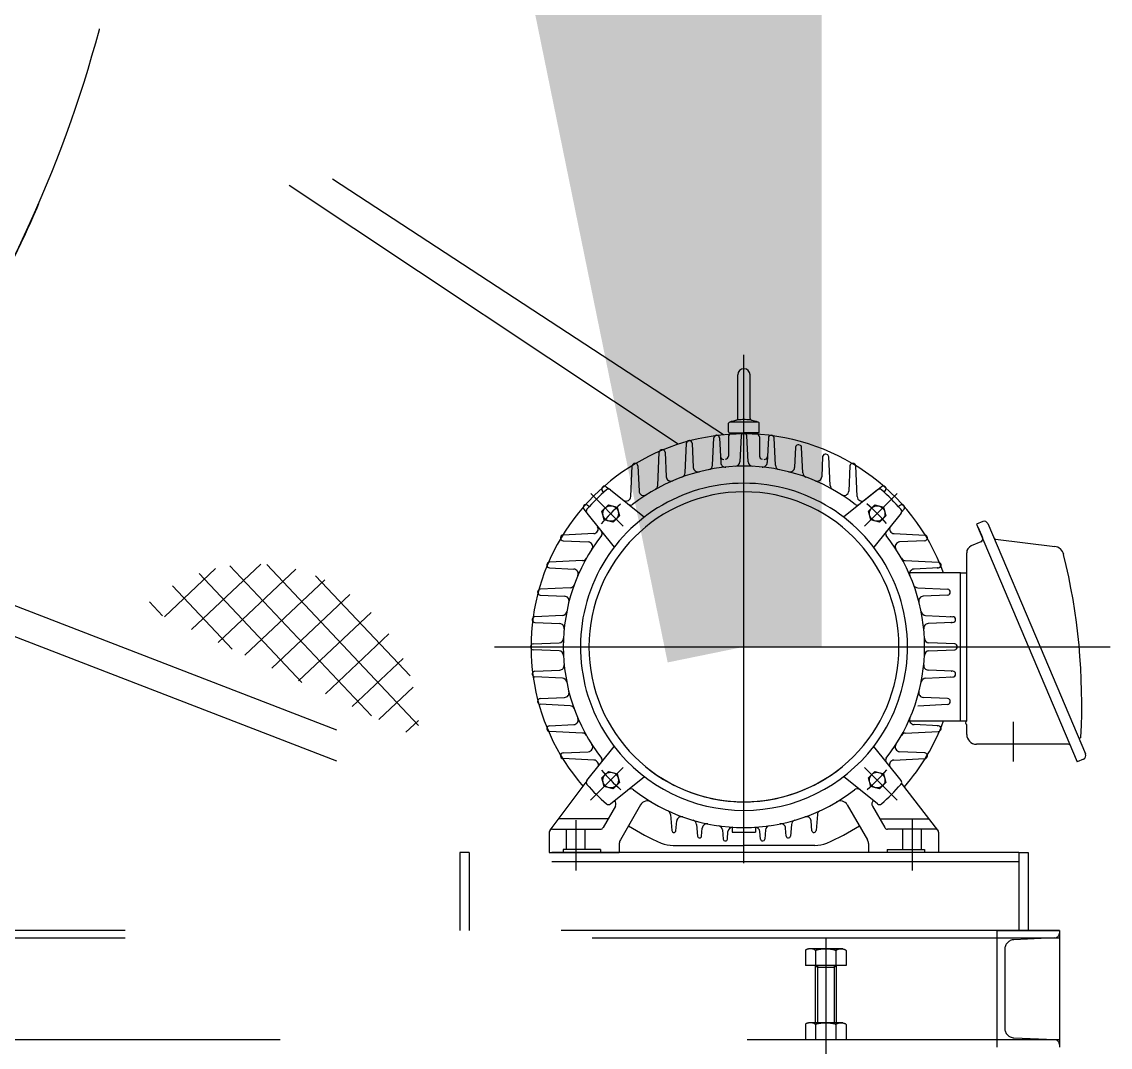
# Model space of a CAD drawing. Header units: millimetres. Extents: x 8533 to 164433, y 5768 to 115327.
# Drawn here: x 81555 to 82137, y 99732 to 100281 of the extents above; entities that cross this region are included whole.
import ezdxf

# ---------------------------------------------------------------- set-up
doc = ezdxf.new("R2010")
doc.units = ezdxf.units.MM
doc.header["$LTSCALE"] = 250
doc.linetypes.add('HIDDEN', pattern=[2, 1, -1])
doc.linetypes.add('HIDDENX2', pattern=[19.05, 12.7, -6.35])
for name, color, linetype in [('06_G-ENP_심볼', 3, 'Continuous'), ('CEN', 1, 'Continuous'), ('EF-1', 35, 'Continuous')]:
    doc.layers.add(name, color=color, linetype=linetype)
doc.layers.add('10_G-ENP_매립관', color=80, linetype='HIDDENX2', lineweight=30)

msp = doc.modelspace()

# ---------------------------------------------------------------- linework, layer by layer
at = {"layer": '06_G-ENP_심볼', "color": 7}
for p, q in [((81937.75, 100068.63, -0.36), (81937.75, 100091.97, -0.36)), ((81944.32, 100068.63, -0.36), (81944.32, 100091.97, -0.36)), ((81932.82, 100061.43, -0.36), (81932.82, 100066.15, -0.36)), ((81933.75, 100066.78, -0.36), (81948.32, 100066.78, -0.36)), ((81949.25, 100061.43, -0.36), (81949.25, 100066.15, -0.36)), ((81933.23, 100061.02, -0.36), (81941.04, 100061.02, -0.36)), ((81948.84, 100061.02, -0.36), (81941.04, 100061.02, -0.36)), ((81909.51, 100039.52, -0.36), (81910.27, 100055.49, -0.36)), ((81913.32, 100055.49, -0.36), (81913.94, 100042.44, -0.36)), ((81924.23, 100043.64, -0.36), (81924.93, 100058.34, -0.36)), ((81927.97, 100058.34, -0.36), (81928.61, 100045.04, -0.36)), ((81932.7, 100058.8, -0.36), (81932.7, 100048.51, -0.36)), ((81939.51, 100059.27, -0.36), (81938.85, 100045.43, -0.36)), ((81943.22, 100045.43, -0.36), (81942.56, 100059.27, -0.36)), ((81949.37, 100058.8, -0.36), (81949.37, 100048.51, -0.36)), ((81954.1, 100058.34, -0.36), (81953.47, 100045.04, -0.36)), ((81957.85, 100043.64, -0.36), (81957.15, 100058.34, -0.36)), ((81894.91, 100032.81, -0.36), (81895.75, 100050.56, -0.36)), ((81898.8, 100050.56, -0.36), (81899.42, 100037.5, -0.36)), ((81968.65, 100053.24, -0.36), (81968.13, 100042.44, -0.36)), ((81972.56, 100039.52, -0.36), (81971.91, 100053.12, -0.36)), ((81880.45, 100026.84, -0.36), (81881.23, 100043.24, -0.36)), ((81884.28, 100043.24, -0.36), (81884.92, 100029.8, -0.36)), ((81983.16, 100048.24, -0.36), (81982.65, 100037.5, -0.36)), ((81987.16, 100032.81, -0.36), (81986.44, 100048.12, -0.36)), ((81997.79, 100043.24, -0.36), (81997.15, 100029.8, -0.36)), ((82001.62, 100026.84, -0.36), (82000.84, 100043.24, -0.36)), ((81867.35, 100032.15, -0.36), (81869.03, 100030.81, -0.36)), ((82014.72, 100032.15, -0.36), (82005.67, 100024.99, -0.36)), ((81876.43, 100011.08, -0.36), (81859.07, 100028.43, -0.36)), ((81865.94, 100029.15, -0.36), (81865.24, 100030.18, -0.36)), ((81869.57, 100030.53, -0.36), (81887.77, 100015.92, -0.36)), ((82012.5, 100030.53, -0.36), (81994.3, 100015.92, -0.36)), ((82005.64, 100011.08, -0.36), (82023.07, 100028.51, -0.36)), ((82016.13, 100029.15, -0.36), (82016.83, 100030.18, -0.36)), ((81855.36, 100020.16, -0.36), (81856.69, 100018.47, -0.36)), ((81857.33, 100022.27, -0.36), (81858.36, 100021.56, -0.36)), ((81865.07, 100019.03, -0.36), (81868.48, 100022.44, -0.36)), ((81868.48, 100022.44, -0.36), (81873.12, 100021.19, -0.36)), ((81873.12, 100021.19, -0.36), (81874.37, 100016.54, -0.36)), ((82007.7, 100019.03, -0.36), (82011.11, 100022.44, -0.36)), ((82011.11, 100022.44, -0.36), (82015.75, 100021.19, -0.36)), ((82015.75, 100021.19, -0.36), (82017, 100016.54, -0.36)), ((82024.74, 100022.27, -0.36), (82023.72, 100021.56, -0.36)), ((82026.71, 100020.16, -0.36), (82025.38, 100018.47, -0.36)), ((81856.98, 100017.94, -0.36), (81871.59, 99999.73, -0.36)), ((81866.32, 100014.39, -0.36), (81865.07, 100019.03, -0.36)), ((81870.97, 100013.14, -0.36), (81866.32, 100014.39, -0.36)), ((81874.37, 100016.54, -0.36), (81870.97, 100013.14, -0.36)), ((82008.95, 100014.39, -0.36), (82007.7, 100019.03, -0.36)), ((82013.6, 100013.14, -0.36), (82008.95, 100014.39, -0.36)), ((82025.09, 100017.94, -0.36), (82010.48, 99999.73, -0.36)), ((82017, 100016.54, -0.36), (82013.6, 100013.14, -0.36)), ((82068.8, 100013.48, -0.36), (82065.5, 100012.08, -0.36)), ((82065.5, 100012.08, -0.36), (82119.44, 99885.02, -0.36)), ((82066.41, 100010.38, -0.36), (82068.74, 100004.89, -0.36)), ((82071.54, 100012.38, -0.36), (82099.51, 99946.47, -0.36)), ((81860.67, 100007.06, -0.36), (81844.27, 100006.27, -0.36)), ((81844.27, 100003.23, -0.36), (81857.71, 100002.59, -0.36)), ((82021.4, 100007.06, -0.36), (82037.81, 100006.27, -0.36)), ((82037.81, 100003.23, -0.36), (82024.36, 100002.59, -0.36)), ((82067.87, 100002.67, -0.36), (82062.67, 100000.46, -0.36)), ((82075.73, 100004.09, -0.36), (82107.33, 100000.21, -0.36)), ((82060.23, 99906.88, -0.36), (82060.23, 99996.78, -0.36)), ((81854.7, 99992.6, -0.36), (81836.95, 99991.76, -0.36)), ((82027.37, 99992.6, -0.36), (82045.12, 99991.76, -0.36)), ((81836.95, 99988.71, -0.36), (81850.01, 99988.09, -0.36)), ((82056.89, 99986.06, -0.36), (82029.25, 99986.06, -0.36)), ((82045.12, 99988.71, -0.36), (82032.07, 99988.09, -0.36)), ((81847.98, 99978, -0.36), (81832.02, 99977.24, -0.36)), ((81832.02, 99974.19, -0.36), (81845.07, 99973.57, -0.36)), ((82034.09, 99978, -0.36), (82050.05, 99977.24, -0.36)), ((82050.05, 99974.19, -0.36), (82037.01, 99973.57, -0.36)), ((81843.86, 99963.28, -0.36), (81829.17, 99962.58, -0.36)), ((82038.21, 99963.28, -0.36), (82052.9, 99962.58, -0.36)), ((81829.17, 99959.54, -0.36), (81842.47, 99958.9, -0.36)), ((82052.9, 99959.54, -0.36), (82039.61, 99958.9, -0.36)), ((81828.23, 99948, -0.36), (81842.08, 99948.66, -0.36)), ((81842.08, 99944.29, -0.36), (81828.23, 99944.95, -0.36)), ((82053.84, 99948, -0.36), (82039.99, 99948.66, -0.36)), ((82039.99, 99944.29, -0.36), (82053.84, 99944.95, -0.36)), ((82099.51, 99946.47, -0.36), (82123.84, 99889.16, -0.36)), ((81829.17, 99933.41, -0.36), (81842.47, 99934.04, -0.36)), ((82052.9, 99933.41, -0.36), (82039.61, 99934.04, -0.36)), ((81843.86, 99929.66, -0.36), (81829.17, 99930.36, -0.36)), ((82038.21, 99929.66, -0.36), (82052.9, 99930.36, -0.36)), ((81832.02, 99918.76, -0.36), (81845.07, 99919.38, -0.36)), ((81847.98, 99914.95, -0.36), (81832.02, 99915.71, -0.36)), ((82034.09, 99914.95, -0.36), (82050.05, 99915.71, -0.36)), ((82050.05, 99918.76, -0.36), (82037.01, 99919.38, -0.36)), ((81836.95, 99904.24, -0.36), (81850.01, 99904.86, -0.36)), ((82029.25, 99906.88, -0.36), (82056.89, 99906.88, -0.36)), ((82045.12, 99904.24, -0.36), (82032.07, 99904.86, -0.36)), ((82060.23, 99899.63, -0.36), (82060.23, 99904.8, -0.36)), ((81854.7, 99900.34, -0.36), (81836.95, 99901.19, -0.36)), ((82027.37, 99900.34, -0.36), (82045.12, 99901.19, -0.36)), ((82121.1, 99897.77, -0.36), (82120.71, 99897.6, -0.36)), ((81856.98, 99875.01, -0.36), (81871.59, 99893.21, -0.36)), ((82025.09, 99875.01, -0.36), (82010.48, 99893.21, -0.36)), ((82114.54, 99894.38, -0.36), (82065.48, 99894.38, -0.36)), ((81844.27, 99889.72, -0.36), (81857.71, 99890.36, -0.36)), ((81860.77, 99885.89, -0.36), (81844.27, 99886.67, -0.36)), ((82021.31, 99885.89, -0.36), (82037.81, 99886.67, -0.36)), ((82037.81, 99889.72, -0.36), (82024.36, 99890.36, -0.36)), ((82122.74, 99886.42, -0.36), (82119.44, 99885.02, -0.36)), ((81876.43, 99881.87, -0.36), (81859, 99864.44, -0.36)), ((81865.07, 99876.4, -0.36), (81868.48, 99879.81, -0.36)), ((81868.48, 99879.81, -0.36), (81873.12, 99878.56, -0.36)), ((82005.64, 99881.87, -0.36), (82023.07, 99864.44, -0.36)), ((82007.7, 99876.4, -0.36), (82011.11, 99879.81, -0.36)), ((82011.11, 99879.81, -0.36), (82015.75, 99878.56, -0.36)), ((81837.34, 99848.46, -0.36), (81856.62, 99873.98, -0.36)), ((81866.32, 99871.75, -0.36), (81865.07, 99876.4, -0.36)), ((81869.57, 99862.42, -0.36), (81887.77, 99877.03, -0.36)), ((81874.37, 99873.91, -0.36), (81870.97, 99870.51, -0.36)), ((81873.12, 99878.56, -0.36), (81874.37, 99873.91, -0.36)), ((82012.5, 99862.42, -0.36), (81994.3, 99877.03, -0.36)), ((82008.95, 99871.75, -0.36), (82007.7, 99876.4, -0.36)), ((82017, 99873.91, -0.36), (82013.6, 99870.51, -0.36)), ((82015.75, 99878.56, -0.36), (82017, 99873.91, -0.36)), ((81870.97, 99870.51, -0.36), (81866.32, 99871.75, -0.36)), ((82013.6, 99870.51, -0.36), (82008.95, 99871.75, -0.36)), ((82044.74, 99848.46, -0.36), (82025.38, 99873.47, -0.36)), ((81885.72, 99861.97, -0.36), (81874.91, 99843.25, -0.36)), ((81996.35, 99861.97, -0.36), (82007.16, 99843.25, -0.36)), ((81872.25, 99861.14, -0.36), (81865.69, 99849.79, -0.36)), ((81901.72, 99856.72, -0.36), (81902.41, 99848.13, -0.36)), ((81980.35, 99856.72, -0.36), (81979.66, 99848.13, -0.36)), ((82009.83, 99861.14, -0.36), (82016.38, 99849.79, -0.36)), ((81868.34, 99854.37, -0.36), (81841.8, 99854.37, -0.36)), ((81904.65, 99848.11, -0.36), (81905.08, 99853.31, -0.36)), ((81915.66, 99851.48, -0.36), (81916.17, 99845.19, -0.36)), ((81966.41, 99851.48, -0.36), (81965.9, 99845.19, -0.36)), ((81977.42, 99848.11, -0.36), (81976.99, 99853.31, -0.36)), ((82013.73, 99854.37, -0.36), (82040.16, 99854.37, -0.36)), ((81836.85, 99847.29, -0.36), (81836.85, 99836.45, -0.36)), ((81838.51, 99848.95, -0.36), (81864.25, 99848.95, -0.36)), ((81918.41, 99845.17, -0.36), (81918.76, 99849.48, -0.36)), ((81929.53, 99848.48, -0.36), (81929.92, 99843.59, -0.36)), ((81932.16, 99843.58, -0.36), (81932.5, 99847.67, -0.36)), ((81934.78, 99849.96, -0.36), (81934.78, 99847.29, -0.36)), ((81934.78, 99847.29, -0.36), (81947.29, 99847.29, -0.36)), ((81947.29, 99849.96, -0.36), (81947.29, 99847.29, -0.36)), ((81949.91, 99843.58, -0.36), (81949.57, 99847.67, -0.36)), ((81952.54, 99848.48, -0.36), (81952.15, 99843.59, -0.36)), ((81963.66, 99845.17, -0.36), (81963.31, 99849.48, -0.36)), ((82043.56, 99848.95, -0.36), (82017.82, 99848.95, -0.36)), ((82045.22, 99847.29, -0.36), (82045.22, 99836.45, -0.36)), ((81874.35, 99841.17, -0.36), (81874.35, 99836.45, -0.36)), ((81903.18, 99840.2, -0.36), (81941.04, 99840.2, -0.36)), ((81978.89, 99840.2, -0.36), (81941.04, 99840.2, -0.36)), ((82007.72, 99841.17, -0.36), (82007.72, 99836.45, -0.36)), ((81836.85, 99836.45, -0.36), (81874.35, 99836.45, -0.36)), ((81844.35, 99838.12, -0.36), (81844.35, 99836.45, -0.36)), ((82031.05, 99836.45, -0.36), (81851.02, 99836.45, -0.36)), ((81864.35, 99838.12, -0.36), (81864.35, 99836.45, -0.36)), ((82045.22, 99836.45, -0.36), (82007.72, 99836.45, -0.36)), ((82017.72, 99838.12, -0.36), (82017.72, 99836.45, -0.36)), ((82037.72, 99838.12, -0.36), (82037.72, 99836.45, -0.36))]:
    msp.add_line(p, q, dxfattribs=at)
at = {"layer": '06_G-ENP_심볼', "color": 7, "ltscale": 0.5}
for p, q in [((82056.89, 99986.06, -0.36), (82060.23, 99986.06, -0.36)), ((82056.89, 99906.88, -0.36), (82056.89, 99986.06, -0.36)), ((82060.23, 99906.88, -0.36), (82060.23, 99986.06, -0.36)), ((82056.89, 99906.88, -0.36), (82060.23, 99906.88, -0.36))]:
    msp.add_line(p, q, dxfattribs=at)
at = {"layer": '06_G-ENP_심볼', "color": 7, "ltscale": 5}
for p, q in [((81846.02, 99838.12, -0.36), (81846.02, 99848.95, -0.36)), ((81856.02, 99838.12, -0.36), (81856.02, 99848.95, -0.36)), ((82026.05, 99838.12, -0.36), (82026.05, 99848.95, -0.36)), ((82036.06, 99838.12, -0.36), (82036.06, 99848.95, -0.36)), ((81864.35, 99838.12, -0.36), (81844.35, 99838.12, -0.36)), ((82017.72, 99838.12, -0.36), (82037.72, 99838.12, -0.36))]:
    msp.add_line(p, q, dxfattribs=at)
at = {"layer": '06_G-ENP_심볼', "color": 7}
for centre in [(81869.72, 100017.79, -0.36), (82012.35, 100017.79, -0.36), (81869.72, 99875.16, -0.36), (82012.35, 99875.16, -0.36)]:
    msp.add_circle(centre, 4.17, dxfattribs=at)
for centre, radius, start, end in [((81941.04, 100091.97, -0.36), 3.29, 90, 180), ((81941.04, 100091.97, -0.36), 3.29, 0, 90), ((81933.23, 100066.15, -0.36), 0.411, 110.3698, 180), ((81943.09, 100039.6, -0.36), 28.74, 100.70969, 110.3698), ((81936.77, 100068.63, -0.36), 0.978, 282.27684, 0), ((81941.11, 100040.21, -0.36), 27.83, 89.85278, 96.93095), ((81940.96, 100040.21, -0.36), 27.83, 83.06905, 90.14722), ((81945.3, 100068.63, -0.36), 0.978, 180, 257.72316), ((81938.98, 100039.6, -0.36), 28.74, 69.6302, 79.29031), ((81948.84, 100066.15, -0.36), 0.411, 0, 69.6302), ((81941.04, 99946.47, -0.36), 113.94, 90, 220.94608), ((81934.37, 100058.8, -0.36), 1.67, 93.3973, 180), ((81933.23, 100061.43, -0.36), 0.411, 180, 270), ((81941.04, 99946.47, -0.36), 114.19, 86.6027, 93.3973), ((81940.97, 100059.21, -0.36), 1.46, 90.0342, 177.27646), ((81941.04, 99946.47, -0.36), 114.19, 89.9658, 90.0342), ((81941.04, 99962.41, -0.36), 98.61, 89.97414, 90.02586), ((81941.04, 99946.47, -0.36), 113.94, 20.33303, 90), ((81941.1, 100059.21, -0.36), 1.46, 2.72354, 89.9658), ((81947.7, 100058.8, -0.36), 1.67, 0, 86.6027), ((81948.84, 100061.43, -0.36), 0.411, 270, 0), ((81911.73, 100055.42, -0.36), 1.46, 90.0342, 177.27646), ((81911.79, 99942.68, -0.36), 114.19, 89.9658, 90.0342), ((81911.86, 100055.42, -0.36), 1.46, 2.72354, 89.9658), ((81926.38, 100058.27, -0.36), 1.46, 90.0342, 177.27646), ((81926.45, 99945.54, -0.36), 114.19, 89.9658, 90.0342), ((81926.52, 100058.27, -0.36), 1.46, 2.72354, 89.9658), ((81955.55, 100058.27, -0.36), 1.46, 90.0342, 177.27646), ((81955.62, 99945.54, -0.36), 114.19, 89.9658, 90.0342), ((81955.69, 100058.27, -0.36), 1.46, 2.72354, 89.9658), ((81970.1, 100053.17, -0.36), 1.46, 70.99455, 177.27646), ((81970.46, 100053.05, -0.36), 1.46, 2.72354, 70.99455), ((81897.21, 100050.49, -0.36), 1.46, 90.0342, 177.27646), ((81897.28, 99937.76, -0.36), 114.19, 89.9658, 90.0342), ((81897.34, 100050.49, -0.36), 1.46, 2.72354, 89.9658), ((81931.03, 100048.51, -0.36), 1.67, 275.59874, 0), ((81951.04, 100048.51, -0.36), 1.67, 180, 264.40126), ((81984.62, 100048.18, -0.36), 1.46, 70.99455, 177.27646), ((81984.98, 100048.05, -0.36), 1.46, 2.72354, 70.99455), ((81882.69, 100043.17, -0.36), 1.46, 90.0342, 177.27646), ((81941.04, 99946.47, -0.36), 96.69, 90, 128.03237), ((81882.76, 99930.44, -0.36), 114.19, 89.9658, 90.0342), ((81882.83, 100043.17, -0.36), 1.46, 2.72354, 89.9658), ((81921.73, 100043.76, -0.36), 2.5, 281.22461, 357.27646), ((81930.11, 100048.41, -0.36), 1.67, 182.72354, 276.11494), ((81931.1, 100045.16, -0.36), 2.5, 182.72354, 275.74682), ((81936.36, 100045.55, -0.36), 2.5, 272.70471, 357.27646), ((81941.04, 99946.47, -0.36), 96.69, 51.96763, 90), ((81945.72, 100045.55, -0.36), 2.5, 182.72354, 267.29529), ((81950.97, 100045.16, -0.36), 2.5, 264.25318, 357.27646), ((81951.96, 100048.41, -0.36), 1.67, 263.88506, 357.27646), ((81960.34, 100043.76, -0.36), 2.5, 182.72354, 258.77539), ((81999.25, 100043.17, -0.36), 1.46, 90.0342, 177.27646), ((81999.31, 99930.44, -0.36), 114.19, 89.9658, 90.0342), ((81999.38, 100043.17, -0.36), 1.46, 2.72354, 89.9658), ((81901.92, 100037.62, -0.36), 2.5, 182.72354, 293.22646), ((81907.01, 100039.64, -0.36), 2.5, 290.06031, 357.27646), ((81916.44, 100042.56, -0.36), 2.5, 182.72354, 284.35923), ((81965.63, 100042.56, -0.36), 2.5, 255.64077, 357.27646), ((81975.06, 100039.64, -0.36), 2.5, 182.72354, 249.93969), ((81980.15, 100037.62, -0.36), 2.5, 246.77354, 357.27646), ((81941.04, 99946.47, -0.36), 87.52, 90, 217.48674), ((81866.45, 100031, -0.36), 1.46, 131.42464, 214.29977), ((81866.45, 100031, -0.36), 1.46, 51.69111, 131.42595), ((81941.04, 99946.47, -0.36), 114.19, 131.42464, 131.42595), ((81868.53, 100029.23, -0.36), 1.67, 51.24947, 131.22385), ((81892.41, 100032.92, -0.36), 2.5, 299.35635, 357.27646), ((81941.04, 99946.47, -0.36), 87.52, 322.51326, 90), ((81989.66, 100032.92, -0.36), 2.5, 182.72354, 240.64365), ((82013.54, 100029.23, -0.36), 1.67, 48.77615, 128.75053), ((82015.63, 100031, -0.36), 1.46, 48.57405, 128.30889), ((81941.04, 99946.47, -0.36), 114.19, 48.57405, 48.57536), ((82015.62, 100031, -0.36), 1.46, 325.70023, 48.57536), ((81941.04, 99946.47, -0.36), 111.69, 131.22385, 138.77615), ((81941.04, 99946.47, -0.36), 82.93, 90, 270), ((81877.96, 100026.95, -0.36), 2.5, 241.46459, 357.27646), ((81887.42, 100029.92, -0.36), 2.5, 182.72354, 302.72123), ((81941.04, 99946.47, -0.36), 82.93, 270, 90), ((81994.65, 100029.92, -0.36), 2.5, 237.27877, 357.27646), ((82004.12, 100026.95, -0.36), 2.5, 182.72354, 308.30889), ((81941.04, 99946.47, -0.36), 111.69, 41.22385, 48.77615), ((81856.51, 100021.06, -0.36), 1.46, 138.57405, 218.30889), ((81856.51, 100021.06, -0.36), 1.46, 55.70023, 138.57536), ((81941.04, 99946.47, -0.36), 114.19, 138.57405, 138.57536), ((81858.28, 100018.98, -0.36), 1.67, 138.77615, 218.75053), ((81943.36, 99944.15, -0.36), 104.14, 131.01932, 139.12545), ((81880.44, 100023.94, -0.36), 1.67, 231.24947, 308.03237), ((82001.63, 100023.94, -0.36), 1.67, 231.96763, 308.75053), ((81938.72, 99944.15, -0.36), 104.14, 41.01932, 49.12545), ((82025.57, 100021.06, -0.36), 1.46, 41.42464, 124.29977), ((82023.79, 100018.98, -0.36), 1.67, 321.24947, 41.22385), ((81941.04, 99946.47, -0.36), 114.19, 41.42464, 41.42595), ((82025.56, 100021.06, -0.36), 1.46, 321.69111, 41.42595), ((82069.62, 100011.56, -0.36), 2.08, 23, 113), ((81860.55, 100009.55, -0.36), 2.5, 272.72354, 28.53541), ((81863.57, 100007.07, -0.36), 1.67, 321.96763, 38.75053), ((82018.51, 100007.07, -0.36), 1.67, 141.24947, 218.03237), ((82021.52, 100009.55, -0.36), 2.5, 151.46459, 267.27646), ((81844.33, 100004.82, -0.36), 1.46, 92.72354, 179.9658), ((81957.07, 100004.75, -0.36), 114.19, 179.9658, 180.0342), ((81844.33, 100004.68, -0.36), 1.46, 180.0342, 267.27646), ((81941.04, 99946.47, -0.36), 96.69, 141.96763, 218.03237), ((81857.59, 100000.09, -0.36), 2.5, 327.27877, 87.27646), ((81941.04, 99946.47, -0.36), 96.69, 321.96763, 38.03237), ((82024.48, 100000.09, -0.36), 2.5, 92.72354, 212.72123), ((82037.74, 100004.82, -0.36), 1.46, 0.0342, 87.27646), ((82037.74, 100004.68, -0.36), 1.46, 272.72354, 359.9658), ((81925, 100004.75, -0.36), 114.19, 359.9658, 0.0342), ((82067.22, 100004.2, -0.36), 1.67, 293, 23), ((82075.88, 100005.33, -0.36), 1.25, 203, 263), ((82064.23, 99996.78, -0.36), 4, 113, 180), ((82106.64, 99994.59, -0.36), 5.67, 13.81271, 83), ((81786.92, 99915.98, -0.36), 334.9, 356.94527, 13.81271), ((81837.02, 99990.3, -0.36), 1.46, 92.72354, 179.9658), ((81949.75, 99990.23, -0.36), 114.19, 179.9658, 180.0342), ((81837.02, 99990.17, -0.36), 1.46, 180.0342, 267.27646), ((81854.58, 99995.1, -0.36), 2.5, 272.72354, 330.64365), ((82027.49, 99995.1, -0.36), 2.5, 209.35635, 267.27646), ((82045.05, 99990.3, -0.36), 1.46, 0.0342, 87.27646), ((82045.05, 99990.17, -0.36), 1.46, 272.72354, 359.9658), ((81932.32, 99990.23, -0.36), 114.19, 359.9658, 0.0342), ((81849.89, 99985.59, -0.36), 2.5, 336.77354, 87.27646), ((82032.18, 99985.59, -0.36), 2.5, 92.72354, 203.22646), ((82044.81, 99988.44, -0.36), 0.25, 92.72354, 202.02005), ((81847.87, 99980.5, -0.36), 2.5, 272.72354, 339.93969), ((82034.21, 99980.5, -0.36), 2.5, 200.06031, 267.27646), ((81832.09, 99975.78, -0.36), 1.46, 92.72354, 179.9658), ((81944.83, 99975.71, -0.36), 114.19, 179.9658, 180.0342), ((81832.09, 99975.65, -0.36), 1.46, 180.0342, 267.27646), ((81844.95, 99971.07, -0.36), 2.5, 345.64077, 87.27646), ((82037.12, 99971.07, -0.36), 2.5, 92.72354, 194.35923), ((82049.98, 99975.78, -0.36), 1.46, 0.0342, 87.27646), ((82049.98, 99975.65, -0.36), 1.46, 272.72354, 359.9658), ((81937.25, 99975.71, -0.36), 114.19, 359.9658, 0.0342), ((81829.24, 99961.13, -0.36), 1.46, 92.72354, 179.9658), ((81941.97, 99961.06, -0.36), 114.19, 179.9658, 180.0342), ((81829.24, 99960.99, -0.36), 1.46, 180.0342, 267.27646), ((81843.75, 99965.78, -0.36), 2.5, 272.72354, 348.77539), ((82038.33, 99965.78, -0.36), 2.5, 191.22461, 267.27646), ((82051.77, 99962.89, -0.36), 0.25, 188.43233, 267.27646), ((82052.83, 99961.13, -0.36), 1.46, 0.0342, 87.27646), ((82052.83, 99960.99, -0.36), 1.46, 272.72354, 359.9658), ((81940.1, 99961.06, -0.36), 114.19, 359.9658, 0.0342), ((81842.35, 99956.4, -0.36), 2.5, 354.25318, 87.27646), ((82039.73, 99956.4, -0.36), 2.5, 92.72354, 185.74682), ((82052.24, 99959.25, -0.36), 0.25, 92.72354, 186.5559), ((81841.96, 99951.15, -0.36), 2.5, 272.72354, 357.29529), ((82040.11, 99951.15, -0.36), 2.5, 182.70471, 267.27646), ((81828.3, 99946.54, -0.36), 1.46, 92.72354, 179.9658), ((81941.04, 99946.47, -0.36), 114.19, 179.9658, 180.0342), ((81828.3, 99946.41, -0.36), 1.46, 180.0342, 267.27646), ((81841.96, 99941.79, -0.36), 2.5, 2.70471, 87.27646), ((82040.11, 99941.79, -0.36), 2.5, 92.72354, 177.29529), ((82053.77, 99946.54, -0.36), 1.46, 0.0342, 87.27646), ((82053.77, 99946.41, -0.36), 1.46, 272.72354, 359.9658), ((81941.04, 99946.47, -0.36), 114.19, 359.9658, 0.0342), ((81829.24, 99931.95, -0.36), 1.46, 92.72354, 179.9658), ((81941.97, 99931.89, -0.36), 114.19, 179.9658, 180.0342), ((81842.35, 99936.54, -0.36), 2.5, 272.72354, 5.74682), ((82039.73, 99936.54, -0.36), 2.5, 174.25318, 267.27646), ((82052.24, 99933.69, -0.36), 0.25, 173.4441, 267.27646), ((82052.83, 99931.95, -0.36), 1.46, 0.0342, 87.27646), ((81940.1, 99931.89, -0.36), 114.19, 359.9658, 0.0342), ((81829.24, 99931.82, -0.36), 1.46, 180.0342, 267.27646), ((81843.75, 99927.17, -0.36), 2.5, 11.22461, 87.27646), ((82038.33, 99927.17, -0.36), 2.5, 92.72354, 168.77539), ((82051.77, 99930.06, -0.36), 0.25, 92.72354, 171.56767), ((82052.83, 99931.82, -0.36), 1.46, 272.72354, 359.9658), ((81844.95, 99921.87, -0.36), 2.5, 272.72354, 14.35923), ((82037.12, 99921.87, -0.36), 2.5, 165.64077, 267.27646), ((81832.09, 99917.3, -0.36), 1.46, 92.72354, 179.9658), ((81944.83, 99917.23, -0.36), 114.19, 179.9658, 180.0342), ((81832.09, 99917.16, -0.36), 1.46, 180.0342, 267.27646), ((81847.87, 99912.45, -0.36), 2.5, 20.06031, 87.27646), ((82049.98, 99917.3, -0.36), 1.46, 0.0342, 87.27646), ((82049.98, 99917.16, -0.36), 1.46, 272.72354, 359.9658), ((81937.25, 99917.23, -0.36), 114.19, 359.9658, 0.0342), ((81837.02, 99902.78, -0.36), 1.46, 92.72354, 179.9658), ((81949.75, 99902.71, -0.36), 114.19, 179.9658, 180.0342), ((81849.89, 99907.36, -0.36), 2.5, 272.72354, 23.22646), ((81941.04, 99946.47, -0.36), 113.94, 318.88069, 339.66697), ((82032.18, 99907.36, -0.36), 2.5, 156.77354, 267.27646), ((82044.81, 99904.5, -0.36), 0.25, 157.97995, 267.27646), ((82045.05, 99902.78, -0.36), 1.46, 0.0342, 87.27646), ((81932.32, 99902.71, -0.36), 114.19, 359.9658, 0.0342), ((82060.71, 99905.84, -0.36), 1.15, 114.76151, 245.23849), ((81837.02, 99902.65, -0.36), 1.46, 180.0342, 267.27646), ((81854.58, 99897.85, -0.36), 2.5, 29.35635, 87.27646), ((82027.49, 99897.85, -0.36), 2.5, 92.72354, 150.64365), ((82045.05, 99902.65, -0.36), 1.46, 272.72354, 359.9658), ((82065.48, 99899.63, -0.36), 5.25, 180, 270), ((82120.87, 99897.22, -0.36), 0.417, 113, 203), ((82120.94, 99898.16, -0.36), 0.417, 293, 356.94527), ((81857.59, 99892.86, -0.36), 2.5, 272.72354, 32.72123), ((81941.04, 99946.47, -0.36), 87.52, 217.48674, 270), ((81941.04, 99946.47, -0.36), 87.52, 270, 322.51326), ((82024.48, 99892.86, -0.36), 2.5, 147.27877, 267.27646), ((82114.54, 99892.71, -0.36), 1.67, 48.84193, 90), ((81844.33, 99888.26, -0.36), 1.46, 92.72354, 179.9658), ((81957.07, 99888.2, -0.36), 114.19, 179.9658, 180.0342), ((81844.33, 99888.13, -0.36), 1.46, 180.0342, 267.27646), ((81860.65, 99883.39, -0.36), 2.5, 338.61157, 87.27646), ((81863.57, 99885.88, -0.36), 1.67, 321.24947, 38.03237), ((82018.51, 99885.88, -0.36), 1.67, 141.96763, 218.75053), ((82021.43, 99883.39, -0.36), 2.5, 92.72354, 201.38843), ((82037.74, 99888.26, -0.36), 1.46, 0.0342, 87.27646), ((82037.74, 99888.13, -0.36), 1.46, 272.72354, 359.9658), ((81925, 99888.2, -0.36), 114.19, 359.9658, 0.0342), ((82121.92, 99888.34, -0.36), 2.08, 293, 23), ((81943.36, 99948.79, -0.36), 104.14, 221.01932, 229.12545), ((81941.04, 99946.47, -0.36), 82.93, 230.8556, 270), ((81941.04, 99946.47, -0.36), 82.93, 270, 309.1444), ((81938.72, 99948.79, -0.36), 104.14, 311.01932, 319.12545), ((81858.28, 99873.97, -0.36), 1.67, 141.24947, 221.22385), ((82023.79, 99873.97, -0.36), 1.67, 318.77615, 38.75053), ((81941.04, 99946.47, -0.36), 111.69, 221.22385, 228.77615), ((81880.41, 99867.97, -0.36), 2.5, 52.3231, 117.95038), ((81941.04, 99946.47, -0.36), 96.69, 232.3231, 270), ((81941.04, 99946.47, -0.36), 96.69, 270, 307.6769), ((82001.66, 99867.97, -0.36), 2.5, 62.04962, 127.6769), ((81941.04, 99946.47, -0.36), 111.69, 311.22385, 318.77615), ((81868.53, 99863.72, -0.36), 1.67, 228.77615, 308.75053), ((81870.08, 99862.39, -0.36), 2.5, 330, 46.64134), ((81889.33, 99859.88, -0.36), 4.17, 59.15614, 150), ((81992.74, 99859.88, -0.36), 4.17, 30, 120.84386), ((82011.99, 99862.39, -0.36), 2.5, 133.35866, 210), ((82013.54, 99863.72, -0.36), 1.67, 231.24947, 311.22385), ((81899.23, 99856.52, -0.36), 2.5, 4.58685, 65.07317), ((81982.84, 99856.52, -0.36), 2.5, 114.92683, 175.41315), ((81941.04, 99946.47, -0.36), 113.94, 237.15624, 247.09705), ((81907.57, 99853.1, -0.36), 2.5, 70.28378, 175.29013), ((81913.17, 99851.28, -0.36), 2.5, 4.58685, 73.68365), ((81921.25, 99849.28, -0.36), 2.5, 78.49584, 175.29013), ((81927.04, 99848.28, -0.36), 2.5, 4.58685, 81.88577), ((81955.04, 99848.28, -0.36), 2.5, 98.11423, 175.41315), ((81960.82, 99849.28, -0.36), 2.5, 4.70987, 101.50416), ((81968.9, 99851.28, -0.36), 2.5, 106.31635, 175.41315), ((81974.5, 99853.1, -0.36), 2.5, 4.70987, 109.71622), ((81941.04, 99946.47, -0.36), 113.94, 292.90295, 302.84376), ((81838.51, 99847.29, -0.36), 1.67, 90, 180), ((81864.25, 99850.62, -0.36), 1.67, 270, 330), ((81903.45, 99848.21, -0.36), 1.04, 184.58685, 266.03292), ((81913.53, 99993.52, -0.36), 146.7, 266.03292, 266.09696), ((81903.62, 99848.2, -0.36), 1.04, 266.09696, 355.29013), ((81917.21, 99845.27, -0.36), 1.04, 184.58685, 266.03292), ((81917.37, 99845.26, -0.36), 1.04, 266.09696, 355.29013), ((81934.99, 99847.47, -0.36), 2.5, 86.50503, 175.29013), ((81947.08, 99847.47, -0.36), 2.5, 4.70987, 93.49497), ((81964.7, 99845.26, -0.36), 1.04, 184.70987, 273.90304), ((81964.87, 99845.27, -0.36), 1.04, 273.96708, 355.41315), ((81978.46, 99848.2, -0.36), 1.04, 184.70987, 273.90304), ((81968.54, 99993.52, -0.36), 146.7, 273.90304, 273.96708), ((81978.62, 99848.21, -0.36), 1.04, 273.96708, 355.41315), ((82017.82, 99850.62, -0.36), 1.67, 210, 270), ((82043.56, 99847.29, -0.36), 1.67, 0, 90), ((81878.52, 99841.17, -0.36), 4.17, 150, 180), ((81903.18, 99856.87, -0.36), 16.67, 247.09705, 270), ((81927.28, 99990.58, -0.36), 146.7, 266.03292, 266.09696), ((81930.96, 99843.67, -0.36), 1.04, 184.58685, 266.03292), ((81941.04, 99988.98, -0.36), 146.7, 266.03292, 266.09696), ((81931.12, 99843.66, -0.36), 1.04, 266.09696, 355.29013), ((81950.95, 99843.66, -0.36), 1.04, 184.70987, 273.90304), ((81941.04, 99988.98, -0.36), 146.7, 273.90304, 273.96708), ((81951.11, 99843.67, -0.36), 1.04, 273.96708, 355.41315), ((81954.79, 99990.58, -0.36), 146.7, 273.90304, 273.96708), ((81978.89, 99856.87, -0.36), 16.67, 270, 292.90295), ((82003.55, 99841.17, -0.36), 4.17, 0, 30)]:
    msp.add_arc(centre, radius, start, end, dxfattribs=at)
at = {"layer": '10_G-ENP_매립관', "color": 2, "linetype": 'ByBlock', "const_width": 83.35, "elevation": -0.36}
for points in [[(72332.73, 101387.48), (72332.73, 106030.59), (81941.04, 106030.59), (81941.04, 99946.47)], [(81941.04, 99946.47), (81281.51, 103172.15), (76662, 103172.15), (76662, 100885.84)]]:
    msp.add_lwpolyline(points, dxfattribs=at)
at = {"layer": 'CEN', "color": 7, "ltscale": 15}
for p, q in [((81941.04, 99830.73, -0.36), (81941.04, 100102.63, -0.36)), ((81807.56, 99946.47, -0.36), (82137.06, 99946.47, -0.36)), ((82085.23, 99885.2, -0.36), (82085.23, 99906.36, -0.36)), ((81851.02, 99853.7, -0.36), (81851.02, 99826.77, -0.36)), ((82031.05, 99853.83, -0.36), (82031.05, 99826.74, -0.36))]:
    msp.add_line(p, q, dxfattribs=at)
at = {"layer": 'EF-1', "color": 7, "linetype": 'HIDDEN'}
for p, q in [((81930.1, 100059.89, -0.36), (81596.51, 100277.91, -0.36)), ((81905.87, 100054.85, -0.36), (81592.37, 100263.15, -0.36)), ((81489.69, 99992.07, -0.36), (81842.81, 99855.71, -0.36)), ((81645.34, 99955.72, -0.36), (81682.46, 99990.75, -0.36)), ((81766.9, 99904.44, -0.36), (81685.63, 99990.57, -0.36)), ((81631, 99962.6, -0.36), (81658.26, 99988.32, -0.36)), ((81704.44, 99927.39, -0.36), (81649.44, 99985.67, -0.36)), ((81659.68, 99948.85, -0.36), (81701.16, 99987.99, -0.36)), ((81741.71, 99909.52, -0.36), (81665.92, 99989.83, -0.36)), ((81762.36, 99930.88, -0.36), (81711.76, 99984.5, -0.36)), ((81667.18, 99945.25, -0.36), (81635.23, 99979.11, -0.36)), ((81674.02, 99941.97, -0.36), (81716.76, 99982.31, -0.36)), ((81489.69, 99975.59, -0.36), (81836.85, 99841.53, -0.36)), ((81688.35, 99935.1, -0.36), (81730.08, 99974.48, -0.36)), ((81629.91, 99963.12, -0.36), (81622.91, 99970.54, -0.36)), ((81702.69, 99928.22, -0.36), (81741.46, 99964.8, -0.36)), ((81717.03, 99921.35, -0.36), (81750.99, 99953.4, -0.36)), ((81731.37, 99914.47, -0.36), (81758.63, 99940.2, -0.36)), ((81745.7, 99907.6, -0.36), (81764.11, 99924.97, -0.36)), ((81760.04, 99900.73, -0.36), (81766.81, 99907.11, -0.36)), ((81793.92, 99836.45, -0.36), (81788.92, 99836.45, -0.36)), ((81788.92, 99836.45, -0.36), (81788.92, 99794.77, -0.36)), ((82088.15, 99836.45, -0.36), (81793.92, 99836.45, -0.36)), ((81793.92, 99836.45, -0.36), (81793.92, 99794.77, -0.36)), ((82088.15, 99836.45, -0.36), (82093.15, 99836.45, -0.36)), ((82088.15, 99836.45, -0.36), (82088.15, 99794.77, -0.36)), ((82093.15, 99836.45, -0.36), (82093.15, 99794.77, -0.36)), ((82088.15, 99831.45, -0.36), (81793.92, 99831.45, -0.36)), ((82109.82, 99794.77, -0.36), (80442.8, 99794.77, -0.36)), ((82093.15, 99794.77, -0.36), (81788.92, 99794.77, -0.36)), ((82076.48, 99732.26, -0.36), (82076.48, 99794.77, -0.36)), ((82076.48, 99794.77, -0.36), (82109.82, 99794.77, -0.36)), ((82109.82, 99794.77, -0.36), (82109.82, 99732.26, -0.36)), ((82109.82, 99794.77, -0.36), (82109.82, 99793.34, -0.36)), ((82109.82, 99790.61, -0.36), (80442.8, 99790.61, -0.36)), ((81984.8, 99790.92, -0.36), (81984.8, 99608.52, -0.36)), ((82107.35, 99790.72, -0.36), (82085.53, 99789.79, -0.36)), ((81973.9, 99783.89, -0.36), (81973.9, 99776.01, -0.36)), ((81993.96, 99784.9, -0.36), (81975.63, 99784.9, -0.36)), ((81979.35, 99783.89, -0.36), (81979.35, 99776.01, -0.36)), ((81990.24, 99783.89, -0.36), (81990.24, 99776.01, -0.36)), ((81995.69, 99783.89, -0.36), (81995.69, 99776.01, -0.36)), ((82080.6, 99784.55, -0.36), (82080.6, 99742.49, -0.36)), ((81995.69, 99776.01, -0.36), (81973.9, 99776.01, -0.36)), ((81979.24, 99776.01, -0.36), (81979.24, 99745.32, -0.36)), ((81980.35, 99774.9, -0.36), (81979.24, 99776.01, -0.36)), ((81980.35, 99776.01, -0.36), (81980.35, 99745.32, -0.36)), ((81989.24, 99774.9, -0.36), (81980.35, 99774.9, -0.36)), ((81989.24, 99776.01, -0.36), (81989.24, 99745.32, -0.36)), ((81990.35, 99776.01, -0.36), (81989.24, 99774.9, -0.36)), ((81990.35, 99776.01, -0.36), (81990.35, 99745.32, -0.36)), ((81973.9, 99744.31, -0.36), (81973.9, 99736.43, -0.36)), ((81993.96, 99745.32, -0.36), (81975.63, 99745.32, -0.36)), ((81979.35, 99744.31, -0.36), (81979.35, 99736.43, -0.36)), ((81990.24, 99744.31, -0.36), (81990.24, 99736.43, -0.36)), ((81995.69, 99744.31, -0.36), (81995.69, 99736.43, -0.36)), ((80442.8, 99736.43, -0.36), (82109.82, 99736.43, -0.36)), ((81973.9, 99736.43, -0.36), (81995.69, 99736.43, -0.36)), ((82085.53, 99737.25, -0.36), (82107.35, 99736.31, -0.36)), ((82109.82, 99733.69, -0.36), (82109.82, 99732.26, -0.36))]:
    msp.add_line(p, q, dxfattribs=at)
for centre, radius, start, end in [((80937.82, 100454.68, -0.36), 681.99, 273.58088, 3.38391), ((80937.9, 100454.5, -0.36), 681.81, 323.90764, 3.39911), ((82107.2, 99793.34, -0.36), 2.63, 273.43363, 0), ((82085.85, 99784.55, -0.36), 5.25, 93.43363, 180), ((82085.85, 99742.49, -0.36), 5.25, 180, 266.56637), ((82107.2, 99733.69, -0.36), 2.63, 0, 86.56637)]:
    msp.add_arc(centre, radius, start, end, dxfattribs=at)
for centre in [(81976.63, 99783.89, -0.36), (81976.63, 99744.31, -0.36)]:
    msp.add_ellipse(centre, major_axis=(-2.72, 0), ratio=0.369071, start_param=3.141593, end_param=6.283185, dxfattribs=at)
at = {"layer": 'EF-1', "color": 7, "linetype": 'HIDDEN', "extrusion": (0, 0, -1)}
for centre, major_axis, ratio in [((81984.8, 99783.89, -0.36), (5.45, 0), 0.184536), ((81992.96, 99783.89, -0.36), (2.72, 0), 0.369071), ((81984.8, 99744.31, -0.36), (5.45, 0), 0.184536), ((81992.96, 99744.31, -0.36), (2.72, 0), 0.369071)]:
    msp.add_ellipse(centre, major_axis=major_axis, ratio=ratio, start_param=3.141593, end_param=6.283185, dxfattribs=at)

doc.saveas('drawing.dxf')
